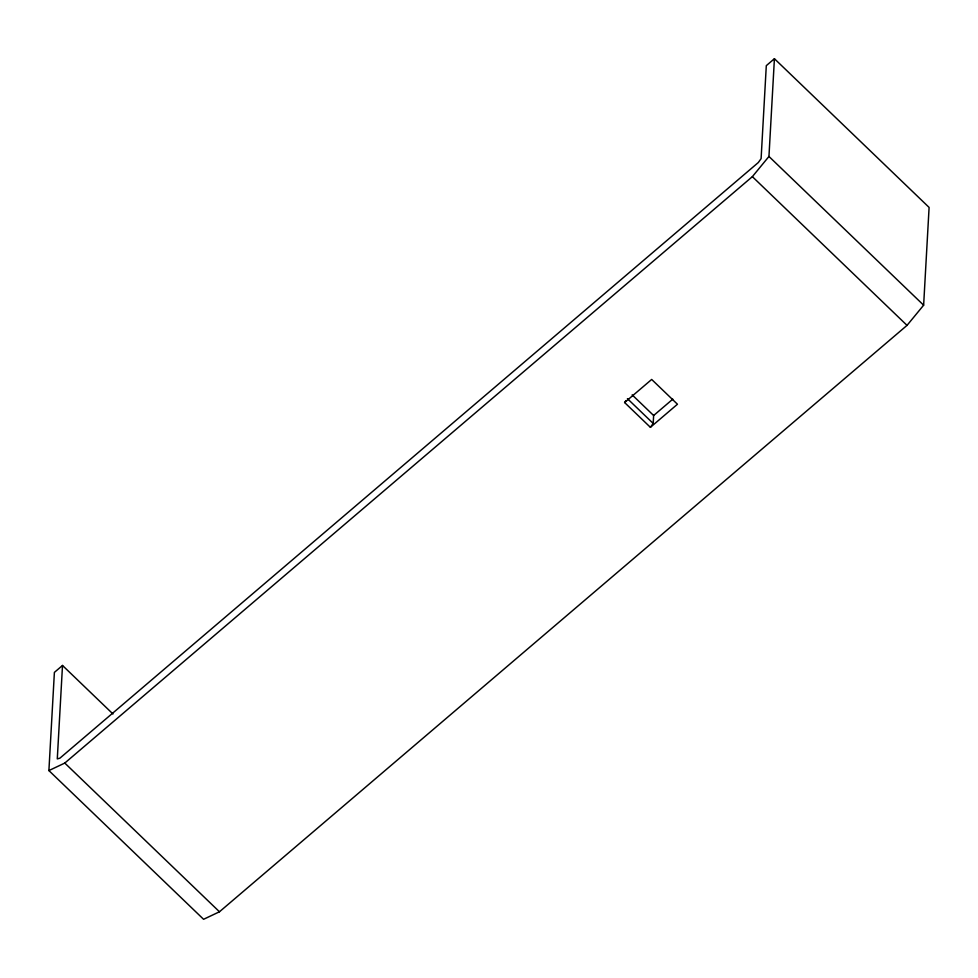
<?xml version="1.0" encoding="UTF-8"?>
<svg xmlns="http://www.w3.org/2000/svg" width="978" height="978" viewBox="0 0 978 978"><rect width="100%" height="100%" fill="white"/><g stroke="black" fill="none" stroke-linecap="round" stroke-linejoin="round"><path stroke-width="1.47" d="M62.506 665.468L57.286 758.904L59.902 758.17L758.305 162.544L761.104 158.644L766.3 65.66L774.417 58.704L929.1 207.422L923.635 305.185L907.034 325.368L219.463 911.777L203.583 919.296L48.9 770.578L54.389 672.387L62.506 665.468L112.971 713.977M626.006 400.589L624.612 402.533L650.394 427.325L653.194 423.437L653.634 415.516L672.803 399.158M48.9 770.578L64.792 763.06L752.363 176.651L768.952 156.468L774.417 58.704M624.612 402.533L651.678 379.452L677.461 404.232L650.394 427.325M768.952 156.468L923.635 305.185M752.363 176.651L907.034 325.368M632.155 394.855L653.634 415.516M627.411 398.645L653.194 423.437M64.792 763.06L219.463 911.777"/></g></svg>
